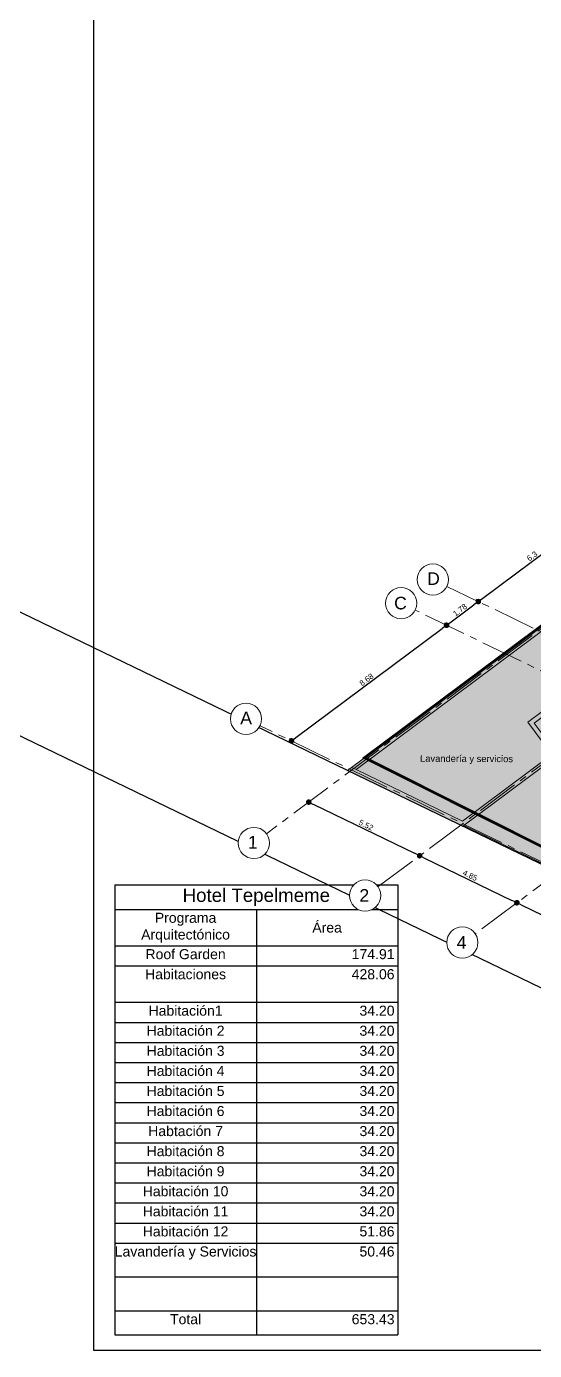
# Model space of a CAD drawing. Header units: metres. Extents: x -466 to 1322, y -1072 to 50.
# Drawn here: x 393.9 to 416.7, y -223.9 to -164.5 of the extents above; entities that cross this region are included whole.
import ezdxf

# ---------------------------------------------------------------- set-up
doc = ezdxf.new("R2010")
doc.units = ezdxf.units.M
doc.set_wipeout_variables(frame=1)
doc.linetypes.add('CENTER2', pattern=[28.575, 19.05, -3.175, 3.175, -3.175])
doc.linetypes.add('OCULTA2', pattern=[0.3, 0.2, -0.1])
for name, color, linetype, lineweight in [('A - Hatch muros', 4, 'Continuous', 0), ('A - MURO BAJO', 2, 'Continuous', 0), ('A - TXT 100 -1', 2, 'Continuous', 0), ('A-COTAS', 41, 'Continuous', 0), ('A-EJES', 61, 'CENTER2', 0), ('A-MURO INT', 4, 'Continuous', 0)]:
    doc.layers.add(name, color=color, linetype=linetype, lineweight=lineweight)
doc.layers.add('AKU_Poligono', color=1, linetype='Continuous')
doc.layers.add('Poligono Fisico', color=3, linetype='Continuous')
for name, color, linetype, lineweight, true_color in [('Hatch escaleras', 7, 'Continuous', 0, 0x78372d), ('Hatch Exterior', 7, 'Continuous', 0, 0xa99b89), ('Hatch Interior', 7, 'Continuous', 0, 0xaf6350)]:
    doc.layers.add(name, color=color, linetype=linetype, lineweight=lineweight, true_color=true_color)
doc.styles.get("Standard").update_dxf_attribs({"font": 'arial.ttf'})
doc.styles.add('Style-Arial', font='arial.ttf')
doc.dimstyles.new('ISO-25', dxfattribs={"dimscale": 0.1, "dimtxt": 2.5, "dimasz": 2.5, "dimexe": 1.25, "dimexo": 0.625, "dimtad": 1, "dimdsep": 46, "dimtxsty": 'Standard', "dimblk": 'DOT', "dimcen": 2.5, "dimadec": 0, "dimazin": 0, "dimtfac": 1, "dimtmove": 0, "dimatfit": 3, "dimfxl": 1, "dimarcsym": 0})

# ---------------------------------------------------------------- blocks, each defined once
blk = doc.blocks.new('*T38')
at = {"layer": 'A - Hatch muros', "color": 0, "linetype": 'ByBlock', "lineweight": -2, "transparency": 16777216}
for p, q in [((0, 0), (12.7, 0)), ((0, 0), (0, -20.169)), ((12.7, 0), (12.7, -20.169)), ((0, -1.1), (12.7, -1.1)), ((6.35, -1.1), (6.35, -20.169)), ((0, -2.727), (12.7, -2.727)), ((0, -3.627), (12.7, -3.627)), ((0, -5.262), (12.7, -5.262)), ((0, -6.162), (12.7, -6.162)), ((0, -7.062), (12.7, -7.062)), ((0, -7.962), (12.7, -7.962)), ((0, -8.862), (12.7, -8.862)), ((0, -9.762), (12.7, -9.762)), ((0, -10.662), (12.7, -10.662)), ((0, -11.562), (12.7, -11.562)), ((0, -12.462), (12.7, -12.462)), ((0, -13.362), (12.7, -13.362)), ((0, -14.262), (12.7, -14.262)), ((0, -15.162), (12.7, -15.162)), ((0, -16.062), (12.7, -16.062)), ((0, -17.58), (12.7, -17.58)), ((0, -19.098), (12.7, -19.098)), ((0, -20.169), (12.7, -20.169))]:
    blk.add_line(p, q, dxfattribs=at)
at = {"layer": 'A - Hatch muros', "color": 0, "transparency": 16777216}
for s, insert, char_height, width, attachment_point in [('Hotel Tepelmeme', (6.35, -0.55), 0.6, 12.4, 5), ('Programa Arquitectónico', (3.175, -1.914), 0.45, 6.05, 5), ('Área', (9.525, -1.914), 0.45, 6.05, 5), ('Roof Garden', (3.175, -2.877), 0.45, 6.05, 2), ('174.91', (12.55, -2.877), 0.45, 6.05, 3), ('Habitaciones', (3.175, -3.777), 0.45, 6.05, 2), ('428.06', (12.55, -3.777), 0.45, 6.05, 3), ('Habitación1', (3.175, -5.412), 0.45, 6.05, 2), ('34.20', (12.55, -5.412), 0.45, 6.05, 3), ('Habitación 2', (3.175, -6.312), 0.45, 6.05, 2), ('34.20', (12.55, -6.312), 0.45, 6.05, 3), ('Habitación 3', (3.175, -7.212), 0.45, 6.05, 2), ('34.20', (12.55, -7.212), 0.45, 6.05, 3), ('Habitación 4 ', (3.175, -8.112), 0.45, 6.05, 2), ('34.20', (12.55, -8.112), 0.45, 6.05, 3), ('Habitación 5 ', (3.175, -9.012), 0.45, 6.05, 2), ('34.20', (12.55, -9.012), 0.45, 6.05, 3), ('Habitación 6 ', (3.175, -9.912), 0.45, 6.05, 2), ('34.20', (12.55, -9.912), 0.45, 6.05, 3), ('Habtación 7', (3.175, -10.812), 0.45, 6.05, 2), ('34.20', (12.55, -10.812), 0.45, 6.05, 3), ('Habitación 8', (3.175, -11.712), 0.45, 6.05, 2), ('34.20', (12.55, -11.712), 0.45, 6.05, 3), ('Habitación 9', (3.175, -12.612), 0.45, 6.05, 2), ('34.20', (12.55, -12.612), 0.45, 6.05, 3), ('Habitación 10', (3.175, -13.512), 0.45, 6.05, 2), ('34.20', (12.55, -13.512), 0.45, 6.05, 3), ('Habitación 11', (3.175, -14.412), 0.45, 6.05, 2), ('34.20', (12.55, -14.412), 0.45, 6.05, 3), ('Habitación 12', (3.175, -15.312), 0.45, 6.05, 2), ('51.86', (12.55, -15.312), 0.45, 6.05, 3), ('Lavandería y Servicios', (3.175, -16.212), 0.45, 6.05, 2), ('50.46', (12.55, -16.212), 0.45, 6.05, 3), ('Total', (3.175, -19.248), 0.45, 6.05, 2), ('653.43', (12.55, -19.248), 0.45, 6.05, 3)]:
    blk.add_mtext(s, dxfattribs=dict(at, insert=insert, char_height=char_height, width=width, attachment_point=attachment_point))
blk = doc.blocks.new('_Dot')
at = {"color": 0, "linetype": 'ByBlock', "lineweight": -2}
blk.add_line((-0.5, 0), (-1, 0), dxfattribs=at)
at = {"color": 0, "linetype": 'ByBlock', "const_width": 0.5}
blk.add_lwpolyline([(-0.25, 0, 1), (0.25, 0, 1)], format="xyb", close=True, dxfattribs=at)
blk = doc.blocks.new('*D41')
at = {"layer": 'A-COTAS', "color": 0, "lineweight": -2, "transparency": 16777216}
for p, q in [((406.527, -199.32), (406.5, -199.376)), ((406.779, -199.373), (411.303, -201.559)), ((411.5, -201.725), (411.473, -201.781))]:
    blk.add_line(p, q, dxfattribs=at)
at = {"layer": 'Defpoints', "color": 0, "transparency": 16777216}
for p in [(406.554, -199.264), (411.528, -201.668), (411.528, -201.668)]:
    blk.add_point(p, dxfattribs=at)
at = {"layer": 'A-COTAS', "color": 0, "lineweight": -2, "transparency": 16777216, "xscale": 0.25, "yscale": 0.25, "zscale": 0.25}
for p, rotation in [((406.554, -199.264), 154.1983439835458), ((411.528, -201.668), 334.1983439835457)]:
    blk.add_blockref('_Dot', p, dxfattribs=dict(at, rotation=rotation))
at = {"layer": 'A-COTAS', "color": 0, "transparency": 16777216, "insert": (409.124, -200.295), "char_height": 0.25, "attachment_point": 5, "rotation": 334.19834}
blk.add_mtext('5.52', dxfattribs=at)
blk = doc.blocks.new('*D42')
at = {"layer": 'A-COTAS', "color": 0, "lineweight": -2, "transparency": 16777216}
for p, q in [((411.5, -201.725), (411.473, -201.781)), ((411.753, -201.777), (415.667, -203.669)), ((415.865, -203.835), (415.838, -203.891))]:
    blk.add_line(p, q, dxfattribs=at)
at = {"layer": 'Defpoints', "color": 0, "transparency": 16777216}
for p in [(411.528, -201.668), (415.892, -203.778), (415.892, -203.778)]:
    blk.add_point(p, dxfattribs=at)
at = {"layer": 'A-COTAS', "color": 0, "lineweight": -2, "transparency": 16777216, "xscale": 0.25, "yscale": 0.25, "zscale": 0.25}
for p, rotation in [((411.528, -201.668), 154.1983439835458), ((415.892, -203.778), 334.1983439835457)]:
    blk.add_blockref('_Dot', p, dxfattribs=dict(at, rotation=rotation))
at = {"layer": 'A-COTAS', "color": 0, "transparency": 16777216, "insert": (413.793, -202.552), "char_height": 0.25, "attachment_point": 5, "rotation": 334.19834}
blk.add_mtext('4.85', dxfattribs=at)
blk = doc.blocks.new('*D43')
at = {"layer": 'A-COTAS', "color": 0, "lineweight": -2, "transparency": 16777216}
for p, q in [((415.919, -203.722), (415.946, -203.666)), ((416.117, -203.887), (421.659, -206.566)), ((421.909, -206.624), (421.939, -206.563))]:
    blk.add_line(p, q, dxfattribs=at)
at = {"layer": 'Defpoints', "color": 0, "transparency": 16777216}
for p in [(415.892, -203.778), (421.882, -206.68), (421.884, -206.675)]:
    blk.add_point(p, dxfattribs=at)
at = {"layer": 'A-COTAS', "color": 0, "lineweight": -2, "transparency": 16777216, "xscale": 0.25, "yscale": 0.25, "zscale": 0.25}
for p, rotation in [((415.892, -203.778), 154.1983439835458), ((421.884, -206.675), 334.1983439835457)]:
    blk.add_blockref('_Dot', p, dxfattribs=dict(at, rotation=rotation))
at = {"layer": 'A-COTAS', "color": 0, "transparency": 16777216, "insert": (418.971, -205.056), "char_height": 0.25, "attachment_point": 5, "rotation": 334.19834}
blk.add_mtext('6.66', dxfattribs=at)
blk = doc.blocks.new('*D50')
at = {"layer": 'A-COTAS', "color": 0, "lineweight": -2, "transparency": 16777216}
for p, q in [((405.979, -196.368), (412.537, -191.48)), ((412.7, -191.281), (412.663, -191.23)), ((405.741, -196.468), (405.704, -196.418))]:
    blk.add_line(p, q, dxfattribs=at)
at = {"layer": 'Defpoints', "color": 0, "transparency": 16777216}
for p in [(412.737, -191.331), (412.737, -191.331), (405.778, -196.518)]:
    blk.add_point(p, dxfattribs=at)
at = {"layer": 'A-COTAS', "color": 0, "lineweight": -2, "transparency": 16777216, "xscale": 0.25, "yscale": 0.25, "zscale": 0.25}
for p, rotation in [((412.737, -191.331), 36.6996102329027), ((405.778, -196.518), 216.6996102329027)]:
    blk.add_blockref('_Dot', p, dxfattribs=dict(at, rotation=rotation))
at = {"layer": 'A-COTAS', "color": 0, "transparency": 16777216, "insert": (409.144, -193.772), "char_height": 0.25, "attachment_point": 5, "rotation": 36.69961}
blk.add_mtext('8.68', dxfattribs=at)
blk = doc.blocks.new('*D51')
at = {"layer": 'A-COTAS', "color": 0, "lineweight": -2, "transparency": 16777216}
for p, q in [((412.938, -191.181), (413.961, -190.419)), ((414.124, -190.219), (414.086, -190.169)), ((412.7, -191.281), (412.663, -191.23))]:
    blk.add_line(p, q, dxfattribs=at)
at = {"layer": 'Defpoints', "color": 0, "transparency": 16777216}
for p in [(414.161, -190.27), (414.161, -190.27), (412.737, -191.331)]:
    blk.add_point(p, dxfattribs=at)
at = {"layer": 'A-COTAS', "color": 0, "lineweight": -2, "transparency": 16777216, "xscale": 0.25, "yscale": 0.25, "zscale": 0.25}
for p, rotation in [((414.161, -190.27), 36.6996102329027), ((412.737, -191.331), 216.6996102329027)]:
    blk.add_blockref('_Dot', p, dxfattribs=dict(at, rotation=rotation))
at = {"layer": 'A-COTAS', "color": 0, "transparency": 16777216, "insert": (413.336, -190.648), "char_height": 0.25, "attachment_point": 5, "rotation": 36.69961}
blk.add_mtext('1.78', dxfattribs=at)
blk = doc.blocks.new('*D52')
at = {"layer": 'A-COTAS', "color": 0, "lineweight": -2, "transparency": 16777216}
for p, q in [((414.361, -190.12), (419.012, -186.654)), ((419.246, -186.549), (419.287, -186.605)), ((414.124, -190.219), (414.086, -190.169))]:
    blk.add_line(p, q, dxfattribs=at)
at = {"layer": 'Defpoints', "color": 0, "transparency": 16777216}
for p in [(419.209, -186.499), (419.212, -186.504), (414.161, -190.27)]:
    blk.add_point(p, dxfattribs=at)
at = {"layer": 'A-COTAS', "color": 0, "lineweight": -2, "transparency": 16777216, "xscale": 0.25, "yscale": 0.25, "zscale": 0.25}
for p, rotation in [((419.212, -186.504), 36.6996102329027), ((414.161, -190.27), 216.6996102329027)]:
    blk.add_blockref('_Dot', p, dxfattribs=dict(at, rotation=rotation))
at = {"layer": 'A-COTAS', "color": 0, "transparency": 16777216, "insert": (416.573, -188.234), "char_height": 0.25, "attachment_point": 5, "rotation": 36.69961}
blk.add_mtext('6.3', dxfattribs=at)

msp = doc.modelspace()

# ---------------------------------------------------------------- hatches: boundary and pattern name
at = {"layer": 'A - Hatch muros', "transparency": 33554687}
h = msp.add_hatch(color=256, dxfattribs=at)
h.dxf.hatch_style = 1
h.paths.add_polyline_path([(420.665, -194.983), (419.341, -195.968), (418.267, -194.526), (416.663, -195.721), (417.738, -197.164), (413.467, -200.347), (408.291, -197.845), (446.082, -169.677), (446.5, -170.238), (446.34, -170.357), (446.041, -169.956), (408.675, -197.808), (413.445, -200.114), (417.458, -197.123), (416.383, -195.68), (418.307, -194.245), (419.383, -195.689), (420.545, -194.822), (421.066, -194.434), (418.855, -191.467), (419.015, -191.348), (421.346, -194.475), (420.665, -194.983)])

# ---------------------------------------------------------------- linework, layer by layer
at = {"layer": 'A - TXT 100 -1'}
for centre in [(412.121, -189.284), (410.698, -190.345)]:
    msp.add_circle(centre, 0.701, dxfattribs=at)
at = {"layer": 'A-EJES'}
msp.add_line((408.675, -197.808), (408.472, -197.71), dxfattribs=at)
at = {"layer": 'A-MURO INT'}
msp.add_lwpolyline([(420.665, -194.983), (419.341, -195.968), (418.267, -194.526), (416.663, -195.721), (417.738, -197.164), (413.467, -200.347), (408.291, -197.845), (446.082, -169.677), (446.5, -170.238), (446.34, -170.357), (446.041, -169.956), (408.675, -197.808), (413.445, -200.114), (417.458, -197.123), (416.383, -195.68), (418.307, -194.245), (419.383, -195.689), (420.545, -194.822), (421.066, -194.434), (418.855, -191.467), (419.015, -191.348), (421.346, -194.475), (420.665, -194.983)], close=True, dxfattribs=at)
at = {"layer": 'AKU_Poligono'}
msp.add_lwpolyline([(448.805, -217.431), (277.53, -134.628)], dxfattribs=at)

# ---------------------------------------------------------------- block references
msp.add_blockref('*T38', (397.852, -202.98))

# ---------------------------------------------------------------- texts
at = {"layer": 'A - TXT 100 -1', "style": 'Style-Arial'}
for s, height, p in [('D', 0.564, (411.862, -189.522)), ('C', 0.564, (410.383, -190.618)), ('Lavandería y servicios', 0.3, (411.546, -197.453))]:
    msp.add_text(s, height=height, rotation=359.72275, dxfattribs=at).set_placement(p)

# ---------------------------------------------------------------- dimensions: what is measured, and where the dimension line sits
at = {"layer": 'A-COTAS'}
for base, p1, p2, angle, picture, middle in [((419.212, -186.504), (414.161, -190.27), (419.209, -186.499), 36.69961, '*D52', (416.573, -188.234)), ((414.161, -190.27), (412.737, -191.331), (414.161, -190.27), 36.69961, '*D51', (413.336, -190.648)), ((415.892, -203.778), (411.528, -201.668), (415.892, -203.778), 334.19834, '*D42', (413.793, -202.552)), ((421.884, -206.675), (415.892, -203.778), (421.882, -206.68), 334.19834, '*D43', (418.971, -205.056))]:
    dim = msp.add_linear_dim(base=base, p1=p1, p2=p2, angle=angle, dimstyle='ISO-25', override={"dimtmove": 1}, dxfattribs=at)
    dim.commit()
    dim.dimension.update_dxf_attribs({"geometry": picture, "text_midpoint": middle})
for base, p1, p2, angle, picture, middle in [((412.737, -191.331), (405.778, -196.518), (412.737, -191.331), 36.69961, '*D50', (409.144, -193.772)), ((411.528, -201.668), (406.554, -199.264), (411.528, -201.668), 334.19834, '*D41', (409.124, -200.295))]:
    dim = msp.add_linear_dim(base=base, p1=p1, p2=p2, angle=angle, dimstyle='ISO-25', dxfattribs=at)
    dim.commit()
    dim.dimension.update_dxf_attribs({"geometry": picture, "text_midpoint": middle})

# ---------------------------------------------------------------- next in the draw order: wipeouts: each hides what was drawn before it
msp.add_wipeout([(404.376, -195.824), (404.393, -195.783), (404.408, -195.742), (404.42, -195.699), (404.429, -195.656), (404.435, -195.613), (404.439, -195.569), (404.44, -195.525), (404.438, -195.481), (404.433, -195.437), (404.426, -195.394), (404.416, -195.351), (404.403, -195.309), (404.388, -195.267), (404.37, -195.227), (404.35, -195.188), (404.327, -195.15), (404.302, -195.114), (404.275, -195.08), (404.245, -195.047), (404.214, -195.016), (404.18, -194.987), (404.145, -194.961), (404.109, -194.936), (404.071, -194.914), (404.031, -194.894), (403.99, -194.877), (403.949, -194.863), (403.906, -194.851), (403.863, -194.842), (403.82, -194.835), (403.776, -194.832), (403.732, -194.831), (403.688, -194.832), (403.644, -194.837), (403.601, -194.844), (403.558, -194.854), (403.516, -194.867), (403.474, -194.882), (403.434, -194.9), (403.395, -194.921), (403.357, -194.943), (403.321, -194.969), (403.287, -194.996), (403.254, -195.025), (403.223, -195.057), (403.194, -195.09), (403.168, -195.125), (403.143, -195.162), (403.121, -195.2), (403.101, -195.239), (403.084, -195.28), (403.07, -195.322), (403.058, -195.364), (403.049, -195.407), (403.042, -195.451), (403.039, -195.495), (403.038, -195.539), (403.039, -195.583), (403.044, -195.626), (403.051, -195.67), (403.061, -195.713), (403.074, -195.755), (403.089, -195.796), (403.107, -195.836), (403.128, -195.876), (403.15, -195.913), (403.176, -195.949), (403.203, -195.984), (403.232, -196.017), (403.264, -196.048), (403.297, -196.076), (403.332, -196.103), (403.369, -196.127), (403.407, -196.149), (403.446, -196.169), (403.487, -196.186), (403.529, -196.201), (403.571, -196.213), (403.614, -196.222), (403.658, -196.228), (403.702, -196.232), (403.746, -196.233), (403.79, -196.231), (403.833, -196.226), (403.877, -196.219), (403.92, -196.209), (403.962, -196.196), (404.003, -196.181), (404.043, -196.163), (404.083, -196.143), (404.12, -196.12), (404.156, -196.095), (404.191, -196.068), (404.224, -196.038), (404.255, -196.007), (404.283, -195.973), (404.31, -195.938), (404.334, -195.902), (404.356, -195.864)]).dxf.layer = 'Hatch escaleras'

# ---------------------------------------------------------------- next in the draw order: linework, layer by layer
at = {"layer": 'A - TXT 100 -1'}
msp.add_circle((403.739, -195.532), 0.701, dxfattribs=at)
at = {"layer": 'AKU_Poligono'}
msp.add_lwpolyline([(450.612, -223.859), (277.909, -140.365)], dxfattribs=at)

# ---------------------------------------------------------------- next in the draw order: texts
at = {"layer": 'A - TXT 100 -1', "style": 'Style-Arial'}
msp.add_text('A', height=0.564, rotation=359.72275, dxfattribs=at).set_placement((403.48, -195.77))

# ---------------------------------------------------------------- next in the draw order: wipeouts: each hides what was drawn before it
for points in [[(404.731, -201.39), (404.748, -201.35), (404.763, -201.308), (404.775, -201.266), (404.784, -201.222), (404.79, -201.179), (404.794, -201.135), (404.795, -201.091), (404.793, -201.047), (404.788, -201.003), (404.781, -200.96), (404.771, -200.917), (404.758, -200.875), (404.743, -200.833), (404.725, -200.793), (404.705, -200.754), (404.682, -200.716), (404.657, -200.68), (404.63, -200.646), (404.6, -200.613), (404.569, -200.582), (404.535, -200.553), (404.5, -200.527), (404.464, -200.502), (404.426, -200.48), (404.386, -200.461), (404.345, -200.443), (404.304, -200.429), (404.261, -200.417), (404.218, -200.408), (404.175, -200.401), (404.131, -200.398), (404.087, -200.397), (404.043, -200.399), (403.999, -200.403), (403.956, -200.41), (403.913, -200.42), (403.871, -200.433), (403.829, -200.448), (403.789, -200.466), (403.75, -200.487), (403.712, -200.51), (403.676, -200.535), (403.642, -200.562), (403.609, -200.591), (403.578, -200.623), (403.549, -200.656), (403.523, -200.691), (403.498, -200.728), (403.476, -200.766), (403.456, -200.806), (403.439, -200.846), (403.425, -200.888), (403.413, -200.93), (403.404, -200.973), (403.397, -201.017), (403.394, -201.061), (403.393, -201.105), (403.394, -201.149), (403.399, -201.192), (403.406, -201.236), (403.416, -201.279), (403.429, -201.321), (403.444, -201.362), (403.462, -201.403), (403.483, -201.442), (403.505, -201.479), (403.531, -201.515), (403.558, -201.55), (403.587, -201.583), (403.619, -201.614), (403.652, -201.642), (403.687, -201.669), (403.724, -201.693), (403.762, -201.715), (403.801, -201.735), (403.842, -201.752), (403.884, -201.767), (403.926, -201.779), (403.969, -201.788), (404.013, -201.794), (404.057, -201.798), (404.101, -201.799), (404.145, -201.797), (404.188, -201.793), (404.232, -201.785), (404.275, -201.775), (404.317, -201.762), (404.358, -201.747), (404.399, -201.729), (404.438, -201.709), (404.475, -201.686), (404.511, -201.661), (404.546, -201.634), (404.579, -201.604), (404.61, -201.573), (404.638, -201.539), (404.665, -201.504), (404.689, -201.468), (404.711, -201.43)], [(409.717, -203.744), (409.734, -203.704), (409.748, -203.662), (409.76, -203.62), (409.769, -203.577), (409.776, -203.533), (409.78, -203.489), (409.781, -203.445), (409.779, -203.401), (409.774, -203.357), (409.767, -203.314), (409.757, -203.271), (409.744, -203.229), (409.729, -203.188), (409.711, -203.147), (409.691, -203.108), (409.668, -203.071), (409.643, -203.035), (409.615, -203), (409.586, -202.967), (409.554, -202.936), (409.521, -202.908), (409.486, -202.881), (409.449, -202.857), (409.411, -202.834), (409.372, -202.815), (409.331, -202.798), (409.29, -202.783), (409.247, -202.771), (409.204, -202.762), (409.161, -202.756), (409.117, -202.752), (409.073, -202.751), (409.029, -202.753), (408.985, -202.757), (408.941, -202.765), (408.899, -202.775), (408.856, -202.787), (408.815, -202.803), (408.775, -202.821), (408.736, -202.841), (408.698, -202.864), (408.662, -202.889), (408.627, -202.916), (408.595, -202.946), (408.564, -202.977), (408.535, -203.011), (408.508, -203.046), (408.484, -203.082), (408.462, -203.12), (408.442, -203.16), (408.425, -203.2), (408.411, -203.242), (408.399, -203.284), (408.39, -203.328), (408.383, -203.371), (408.379, -203.415), (408.378, -203.459), (408.38, -203.503), (408.385, -203.547), (408.392, -203.59), (408.402, -203.633), (408.415, -203.675), (408.43, -203.717), (408.448, -203.757), (408.468, -203.796), (408.491, -203.834), (408.516, -203.87), (408.544, -203.904), (408.573, -203.937), (408.605, -203.968), (408.638, -203.997), (408.673, -204.023), (408.71, -204.048), (408.748, -204.07), (408.787, -204.089), (408.828, -204.107), (408.869, -204.121), (408.912, -204.133), (408.955, -204.142), (408.998, -204.149), (409.042, -204.152), (409.086, -204.153), (409.13, -204.151), (409.174, -204.147), (409.218, -204.14), (409.261, -204.13), (409.303, -204.117), (409.344, -204.102), (409.384, -204.084), (409.423, -204.063), (409.461, -204.04), (409.497, -204.015), (409.532, -203.988), (409.564, -203.959), (409.595, -203.927), (409.624, -203.894), (409.651, -203.859), (409.675, -203.822), (409.697, -203.784)], [(414.081, -205.854), (414.098, -205.814), (414.113, -205.772), (414.125, -205.73), (414.134, -205.687), (414.14, -205.643), (414.144, -205.599), (414.145, -205.555), (414.143, -205.511), (414.139, -205.467), (414.131, -205.424), (414.121, -205.381), (414.109, -205.339), (414.093, -205.298), (414.075, -205.257), (414.055, -205.218), (414.032, -205.181), (414.007, -205.145), (413.98, -205.11), (413.95, -205.077), (413.919, -205.046), (413.886, -205.018), (413.85, -204.991), (413.814, -204.967), (413.776, -204.944), (413.736, -204.925), (413.696, -204.908), (413.654, -204.893), (413.612, -204.881), (413.569, -204.872), (413.525, -204.866), (413.481, -204.862), (413.437, -204.861), (413.393, -204.863), (413.349, -204.867), (413.306, -204.875), (413.263, -204.885), (413.221, -204.897), (413.179, -204.913), (413.139, -204.931), (413.1, -204.951), (413.062, -204.974), (413.026, -204.999), (412.992, -205.026), (412.959, -205.056), (412.928, -205.087), (412.899, -205.121), (412.873, -205.156), (412.848, -205.192), (412.826, -205.23), (412.807, -205.27), (412.79, -205.31), (412.775, -205.352), (412.763, -205.394), (412.754, -205.438), (412.747, -205.481), (412.744, -205.525), (412.743, -205.569), (412.745, -205.613), (412.749, -205.657), (412.757, -205.7), (412.767, -205.743), (412.779, -205.785), (412.795, -205.827), (412.812, -205.867), (412.833, -205.906), (412.856, -205.944), (412.881, -205.98), (412.908, -206.014), (412.938, -206.047), (412.969, -206.078), (413.002, -206.107), (413.037, -206.133), (413.074, -206.158), (413.112, -206.18), (413.152, -206.199), (413.192, -206.217), (413.234, -206.231), (413.276, -206.243), (413.319, -206.252), (413.363, -206.259), (413.407, -206.262), (413.451, -206.263), (413.495, -206.261), (413.539, -206.257), (413.582, -206.25), (413.625, -206.24), (413.667, -206.227), (413.708, -206.212), (413.749, -206.194), (413.788, -206.173), (413.825, -206.15), (413.862, -206.125), (413.896, -206.098), (413.929, -206.069), (413.96, -206.037), (413.989, -206.004), (414.015, -205.969), (414.04, -205.932), (414.062, -205.894)]]:
    msp.add_wipeout(points).dxf.layer = 'Hatch escaleras'

# ---------------------------------------------------------------- next in the draw order: hatches: boundary and pattern name
at = {"layer": 'Hatch Exterior', "transparency": 33554687}
h = msp.add_hatch(color=256, dxfattribs=at)
h.dxf.hatch_style = 1
edge = h.paths.add_edge_path()
edge.add_line((418.367, -198.008), (417.738, -197.164))
edge.add_line((417.738, -197.164), (413.467, -200.347))
edge.add_line((413.467, -200.347), (422.679, -204.801))
edge.add_line((422.679, -204.801), (424.93, -200.144))
edge.add_line((424.93, -200.144), (421.644, -198.555))
edge.add_arc((419.72, -199.99), 2.4, -235.67933, 36.69961, ccw=False)
at = {"layer": 'Hatch Interior', "transparency": 33554687}
h = msp.add_hatch(color=256, dxfattribs=at)
h.dxf.hatch_style = 1
edge = h.paths.add_edge_path()
edge.add_line((417.738, -197.164), (419.386, -199.375))
edge.add_arc((419.72, -199.99), 0.7, 36.69961, 118.51779, ccw=False)
edge.add_line((420.281, -199.571), (421.644, -198.555))
edge.add_line((421.644, -198.555), (425.111, -200.231))
edge.add_line((425.111, -200.231), (423.817, -202.907))
edge.add_line((423.817, -202.907), (449.746, -215.443))
edge.add_line((449.746, -215.443), (452.227, -210.311))
edge.add_line((452.227, -210.311), (452.879, -208.96))
edge.add_line((452.879, -208.96), (426.283, -196.158))
edge.add_line((426.283, -196.158), (424.968, -194.394))
edge.add_line((424.968, -194.394), (443.848, -180.321))
edge.add_line((443.848, -180.321), (442.653, -178.718))
edge.add_line((442.653, -178.718), (449.19, -173.846))
edge.add_line((449.19, -173.846), (446.082, -169.677))
edge.add_line((446.082, -169.677), (408.291, -197.845))
edge.add_line((408.291, -197.845), (413.467, -200.347))
edge.add_line((413.467, -200.347), (417.738, -197.164))

# ---------------------------------------------------------------- next in the draw order: linework, layer by layer
msp.add_lwpolyline([(396.914, -161.589), (488.557, -161.589), (488.557, -223.859), (396.914, -223.859)], close=True)
at = {"layer": 'A - MURO BAJO', "ltscale": 0.05}
for points in [[(413.467, -200.347), (421.779, -204.366), (422.679, -204.801)], [(413.512, -200.314), (421.801, -204.321), (422.701, -204.756)]]:
    msp.add_lwpolyline(points, dxfattribs=at)
at = {"layer": 'A - TXT 100 -1'}
for centre in [(404.094, -201.098), (409.08, -203.452), (413.444, -205.562)]:
    msp.add_circle(centre, 0.701, dxfattribs=at)
at = {"layer": 'A-EJES', "ltscale": 0.1}
for p, q in [((446.36, -169.594), (404.656, -200.679)), ((445.568, -176.296), (409.661, -203.06)), ((445.626, -181.615), (414.025, -205.17)), ((452.644, -208.874), (412.753, -189.589)), ((452.093, -210.357), (411.329, -190.65)), ((448.652, -217.245), (404.37, -195.837))]:
    msp.add_line(p, q, dxfattribs=at)
at = {"layer": 'Hatch Exterior'}
msp.add_lwpolyline([(418.367, -198.008), (417.738, -197.164), (413.467, -200.347), (422.679, -204.801), (424.93, -200.144), (421.644, -198.555, -2.486918)], format="xyb", close=True, dxfattribs=at)
at = {"layer": 'Hatch Interior'}
msp.add_lwpolyline([(417.738, -197.164), (419.386, -199.375, -0.372981), (420.281, -199.571), (421.644, -198.555), (425.111, -200.231), (423.817, -202.907), (449.746, -215.443), (452.227, -210.311), (452.879, -208.96), (426.278, -196.1), (424.968, -194.394), (443.848, -180.321), (442.653, -178.718), (449.19, -173.846), (446.082, -169.677), (408.291, -197.845), (413.467, -200.347)], format="xyb", close=True, dxfattribs=at)
at = {"layer": 'Poligono Fisico', "color": 5, "linetype": 'OCULTA2', "const_width": 0.125}
msp.add_lwpolyline([(450.856, -218.239), (409.06, -197.271), (450.464, -166.41), (465.813, -205.058)], close=True, dxfattribs=at)

# ---------------------------------------------------------------- next in the draw order: texts
at = {"layer": 'A - TXT 100 -1', "style": 'Style-Arial'}
for s, p in [('1', (403.821, -201.347)), ('2', (408.825, -203.728)), ('4', (413.19, -205.838))]:
    msp.add_text(s, height=0.564, rotation=359.72275, dxfattribs=at).set_placement(p)

doc.saveas('drawing.dxf')
